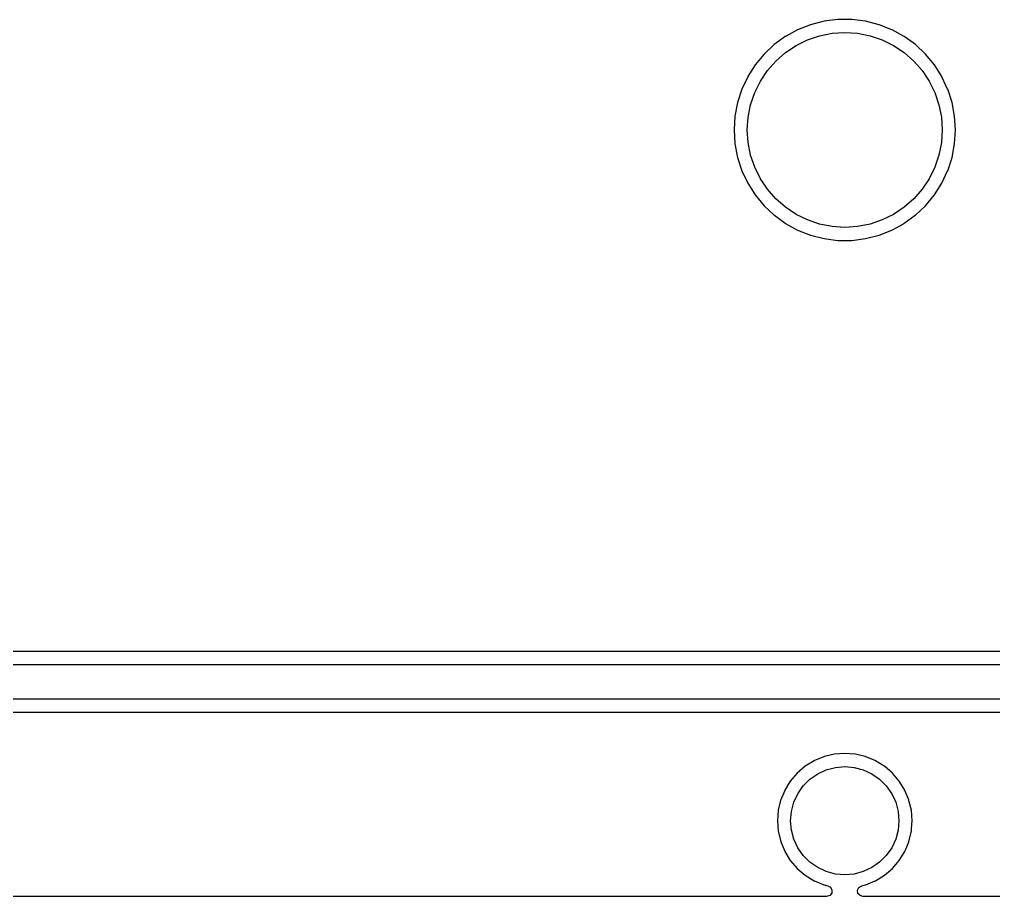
# Model space of a CAD drawing. Extents: x 0.03 to 3.57, y 0.02 to 2.81.
# Drawn here: x 1.8 to 2.685, y 0.02 to 0.817 of the extents above; entities that cross this region are included whole.
import ezdxf

# ---------------------------------------------------------------- set-up
doc = ezdxf.new("R2010")
doc.units = 0
doc.header["$MEASUREMENT"] = 0
doc.layers.add('BLACK', color=7, linetype='CONTINUOUS')

msp = doc.modelspace()

# ---------------------------------------------------------------- linework, layer by layer
at = {"layer": 'BLACK', "linetype": 'CONTINUOUS'}
for p, q in [((2.53115, 0.81537), (2.51891, 0.81222)), ((2.54368, 0.81695), (2.53115, 0.81537)), ((2.55632, 0.81695), (2.54368, 0.81695)), ((2.56885, 0.81537), (2.55632, 0.81695)), ((2.58109, 0.81222), (2.56885, 0.81537)), ((2.50703, 0.8075), (2.49677, 0.80186)), ((2.50716, 0.80757), (2.50703, 0.8075)), ((2.50703, 0.8075), (2.50703, 0.8075)), ((2.51891, 0.81222), (2.50716, 0.80757)), ((2.59284, 0.80757), (2.58109, 0.81222)), ((2.59297, 0.8075), (2.59284, 0.80757)), ((2.60323, 0.80186), (2.59297, 0.8075)), ((2.59297, 0.8075), (2.59297, 0.8075)), ((2.49008, 0.79712), (2.48587, 0.79406)), ((2.49596, 0.80139), (2.49008, 0.79712)), ((2.49609, 0.80149), (2.49596, 0.80139)), ((2.49596, 0.80139), (2.49596, 0.80139)), ((2.49677, 0.80186), (2.49609, 0.80149)), ((2.50571, 0.79325), (2.5161, 0.79837)), ((2.5161, 0.79837), (2.52707, 0.8021)), ((2.52707, 0.8021), (2.53844, 0.80436)), ((2.53844, 0.80436), (2.55, 0.80512)), ((2.55, 0.80512), (2.56156, 0.80436)), ((2.56156, 0.80436), (2.57293, 0.8021)), ((2.57293, 0.8021), (2.5839, 0.79837)), ((2.5839, 0.79837), (2.59429, 0.79325)), ((2.60391, 0.80149), (2.60323, 0.80186)), ((2.60404, 0.80139), (2.60391, 0.80149)), ((2.60992, 0.79712), (2.60404, 0.80139)), ((2.60404, 0.80139), (2.60404, 0.80139)), ((2.61413, 0.79406), (2.60992, 0.79712)), ((2.48587, 0.79406), (2.47666, 0.78541)), ((2.49607, 0.78681), (2.50571, 0.79325)), ((2.59429, 0.79325), (2.60393, 0.78681)), ((2.62334, 0.78541), (2.61413, 0.79406)), ((2.47666, 0.78541), (2.4686, 0.77567)), ((2.47972, 0.77046), (2.48736, 0.77917)), ((2.48736, 0.77917), (2.49607, 0.78681)), ((2.60393, 0.78681), (2.61264, 0.77917)), ((2.61264, 0.77917), (2.62028, 0.77046)), ((2.6314, 0.77567), (2.62334, 0.78541)), ((2.4686, 0.77567), (2.46183, 0.76501)), ((2.47329, 0.76083), (2.47972, 0.77046)), ((2.62028, 0.77046), (2.62671, 0.76083)), ((2.63817, 0.76501), (2.6314, 0.77567)), ((2.46177, 0.76486), (2.45652, 0.75371)), ((2.46183, 0.76501), (2.46177, 0.76487)), ((2.46177, 0.76487), (2.46177, 0.76486)), ((2.63823, 0.76487), (2.63817, 0.76501)), ((2.63823, 0.76486), (2.63823, 0.76487)), ((2.64348, 0.75371), (2.63823, 0.76486)), ((2.45645, 0.75357), (2.45255, 0.74156)), ((2.45652, 0.75371), (2.45645, 0.75357)), ((2.46816, 0.75043), (2.47329, 0.76083)), ((2.62671, 0.76083), (2.63184, 0.75043)), ((2.64355, 0.75357), (2.64348, 0.75371)), ((2.64745, 0.74156), (2.64355, 0.75357)), ((2.46444, 0.73946), (2.46816, 0.75043)), ((2.63184, 0.75043), (2.63556, 0.73946)), ((2.45255, 0.74156), (2.45018, 0.72915)), ((2.46218, 0.7281), (2.46444, 0.73946)), ((2.63556, 0.73946), (2.63782, 0.7281)), ((2.64982, 0.72915), (2.64745, 0.74156)), ((2.45018, 0.72915), (2.44939, 0.71654)), ((2.46142, 0.71654), (2.46218, 0.7281)), ((2.63782, 0.7281), (2.63858, 0.71654)), ((2.65061, 0.71654), (2.64982, 0.72915)), ((2.44939, 0.71654), (2.45018, 0.70393)), ((2.46218, 0.70497), (2.46142, 0.71654)), ((2.63858, 0.71654), (2.63782, 0.70497)), ((2.64982, 0.70393), (2.65061, 0.71654)), ((2.45018, 0.70393), (2.45255, 0.69151)), ((2.46444, 0.69361), (2.46218, 0.70497)), ((2.63782, 0.70497), (2.63556, 0.69361)), ((2.64745, 0.69151), (2.64982, 0.70393)), ((2.45255, 0.69151), (2.45645, 0.6795)), ((2.46816, 0.68264), (2.46444, 0.69361)), ((2.63556, 0.69361), (2.63184, 0.68264)), ((2.64355, 0.6795), (2.64745, 0.69151)), ((2.47329, 0.67224), (2.46816, 0.68264)), ((2.63184, 0.68264), (2.62671, 0.67224)), ((2.45645, 0.6795), (2.45652, 0.67936)), ((2.45652, 0.67936), (2.45652, 0.67936)), ((2.45652, 0.67936), (2.46177, 0.66821)), ((2.63823, 0.66821), (2.64348, 0.67936)), ((2.64348, 0.67936), (2.64355, 0.6795)), ((2.64348, 0.67936), (2.64348, 0.67936)), ((2.46177, 0.66821), (2.46177, 0.66821)), ((2.46177, 0.66821), (2.46183, 0.66807)), ((2.46183, 0.66807), (2.4686, 0.6574)), ((2.47972, 0.66261), (2.47329, 0.67224)), ((2.62671, 0.67224), (2.62028, 0.66261)), ((2.6314, 0.6574), (2.63817, 0.66807)), ((2.63817, 0.66807), (2.63823, 0.66821)), ((2.63823, 0.66821), (2.63823, 0.66821)), ((2.4686, 0.6574), (2.47666, 0.64766)), ((2.48736, 0.6539), (2.47972, 0.66261)), ((2.62028, 0.66261), (2.61264, 0.6539)), ((2.62334, 0.64766), (2.6314, 0.6574)), ((2.47666, 0.64766), (2.48587, 0.63901)), ((2.49607, 0.64626), (2.48736, 0.6539)), ((2.50571, 0.63982), (2.49607, 0.64626)), ((2.60393, 0.64626), (2.59429, 0.63982)), ((2.61264, 0.6539), (2.60393, 0.64626)), ((2.61413, 0.63901), (2.62334, 0.64766)), ((2.48587, 0.63901), (2.48599, 0.63892)), ((2.48599, 0.63892), (2.48599, 0.63892)), ((2.48599, 0.63892), (2.49596, 0.63168)), ((2.5161, 0.6347), (2.50571, 0.63982)), ((2.59429, 0.63982), (2.5839, 0.6347)), ((2.60404, 0.63168), (2.61401, 0.63892)), ((2.61401, 0.63892), (2.61413, 0.63901)), ((2.61401, 0.63892), (2.61401, 0.63892)), ((2.49596, 0.63168), (2.49596, 0.63168)), ((2.49596, 0.63168), (2.49609, 0.63159)), ((2.49609, 0.63159), (2.50716, 0.6255)), ((2.52707, 0.63097), (2.5161, 0.6347)), ((2.53844, 0.62871), (2.52707, 0.63097)), ((2.55, 0.62795), (2.53844, 0.62871)), ((2.56156, 0.62871), (2.55, 0.62795)), ((2.57293, 0.63097), (2.56156, 0.62871)), ((2.5839, 0.6347), (2.57293, 0.63097)), ((2.59284, 0.6255), (2.60391, 0.63159)), ((2.60391, 0.63159), (2.60404, 0.63168)), ((2.60404, 0.63168), (2.60404, 0.63168)), ((2.50716, 0.6255), (2.51891, 0.62085)), ((2.51891, 0.62085), (2.53115, 0.61771)), ((2.56885, 0.61771), (2.58109, 0.62085)), ((2.58109, 0.62085), (2.59284, 0.6255)), ((2.53115, 0.61771), (2.54368, 0.61612)), ((2.54368, 0.61612), (2.55632, 0.61612)), ((2.55632, 0.61612), (2.56885, 0.61771)), ((3.24246, 0.24258), (0.37754, 0.24258)), ((0.36075, 0.23075), (3.25925, 0.23075)), ((3.26848, 0.19925), (0.35152, 0.19925)), ((0.35848, 0.18742), (3.26152, 0.18742)), ((2.5222, 0.14314), (2.51401, 0.13812)), ((2.52238, 0.14322), (2.5222, 0.14314)), ((2.5309, 0.14674), (2.52238, 0.14322)), ((2.52238, 0.14322), (2.52238, 0.14322)), ((2.53108, 0.14682), (2.5309, 0.14674)), ((2.5309, 0.14674), (2.5309, 0.14674)), ((2.53127, 0.14686), (2.53108, 0.14682)), ((2.53554, 0.14789), (2.53127, 0.14686)), ((2.53127, 0.14686), (2.53127, 0.14686)), ((2.54042, 0.14906), (2.53554, 0.14789)), ((2.55, 0.14982), (2.54042, 0.14906)), ((2.55958, 0.14906), (2.55, 0.14982)), ((2.56446, 0.14789), (2.55958, 0.14906)), ((2.56873, 0.14686), (2.56446, 0.14789)), ((2.56892, 0.14682), (2.56873, 0.14686)), ((2.56873, 0.14686), (2.56873, 0.14686)), ((2.5691, 0.14674), (2.56892, 0.14682)), ((2.57762, 0.14322), (2.5691, 0.14674)), ((2.5691, 0.14674), (2.5691, 0.14674)), ((2.5778, 0.14314), (2.57762, 0.14322)), ((2.57762, 0.14322), (2.57762, 0.14322)), ((2.58336, 0.13973), (2.5778, 0.14314)), ((2.51401, 0.13812), (2.5067, 0.13188)), ((2.52539, 0.1312), (2.53317, 0.13483)), ((2.53317, 0.13483), (2.54145, 0.13705)), ((2.54145, 0.13705), (2.55, 0.1378)), ((2.55, 0.1378), (2.55855, 0.13705)), ((2.55855, 0.13705), (2.56683, 0.13483)), ((2.56683, 0.13483), (2.57461, 0.1312)), ((2.58599, 0.13812), (2.58336, 0.13973)), ((2.5933, 0.13188), (2.58599, 0.13812)), ((2.50046, 0.12457), (2.49544, 0.11638)), ((2.5067, 0.13188), (2.50046, 0.12457)), ((2.5123, 0.12022), (2.51837, 0.12628)), ((2.51837, 0.12628), (2.52539, 0.1312)), ((2.57461, 0.1312), (2.58163, 0.12628)), ((2.58163, 0.12628), (2.5877, 0.12022)), ((2.59954, 0.12457), (2.5933, 0.13188)), ((2.60456, 0.11638), (2.59954, 0.12457)), ((2.49537, 0.1162), (2.49184, 0.10768)), ((2.49544, 0.11638), (2.49537, 0.1162)), ((2.49537, 0.1162), (2.49537, 0.1162)), ((2.50738, 0.11319), (2.5123, 0.12022)), ((2.5877, 0.12022), (2.59262, 0.11319)), ((2.60463, 0.1162), (2.60456, 0.11638)), ((2.60816, 0.10768), (2.60463, 0.1162)), ((2.60463, 0.1162), (2.60463, 0.1162)), ((2.49172, 0.10731), (2.49138, 0.10591)), ((2.49176, 0.1075), (2.49172, 0.10731)), ((2.49172, 0.10731), (2.49172, 0.10731)), ((2.49184, 0.10768), (2.49176, 0.1075)), ((2.49184, 0.10768), (2.49184, 0.10768)), ((2.50376, 0.10541), (2.50738, 0.11319)), ((2.59262, 0.11319), (2.59624, 0.10541)), ((2.60824, 0.1075), (2.60816, 0.10768)), ((2.60816, 0.10768), (2.60816, 0.10768)), ((2.60828, 0.10731), (2.60824, 0.1075)), ((2.60862, 0.10591), (2.60828, 0.10731)), ((2.60828, 0.10731), (2.60828, 0.10731)), ((2.48952, 0.09816), (2.48877, 0.08858)), ((2.49138, 0.10591), (2.48952, 0.09816)), ((2.50154, 0.09713), (2.50376, 0.10541)), ((2.59624, 0.10541), (2.59846, 0.09713)), ((2.61048, 0.09816), (2.60862, 0.10591)), ((2.61123, 0.08858), (2.61048, 0.09816)), ((2.48877, 0.08858), (2.48952, 0.079)), ((2.50079, 0.08858), (2.50154, 0.09713)), ((2.50154, 0.08004), (2.50079, 0.08858)), ((2.59846, 0.09713), (2.59921, 0.08858)), ((2.59921, 0.08858), (2.59846, 0.08004)), ((2.61067, 0.08142), (2.61123, 0.08858)), ((2.50376, 0.07175), (2.50154, 0.08004)), ((2.59846, 0.08004), (2.59624, 0.07175)), ((2.61048, 0.079), (2.61067, 0.08142)), ((2.48952, 0.079), (2.49176, 0.06966)), ((2.50738, 0.06398), (2.50376, 0.07175)), ((2.59624, 0.07175), (2.59262, 0.06398)), ((2.60824, 0.06966), (2.61048, 0.079)), ((2.49176, 0.06966), (2.49184, 0.06948)), ((2.49184, 0.06948), (2.49184, 0.06948)), ((2.49184, 0.06948), (2.49537, 0.06096)), ((2.5123, 0.05695), (2.50738, 0.06398)), ((2.59262, 0.06398), (2.5877, 0.05695)), ((2.60463, 0.06096), (2.60565, 0.06343)), ((2.60565, 0.06343), (2.60816, 0.06948)), ((2.60816, 0.06948), (2.60824, 0.06966)), ((2.60816, 0.06948), (2.60816, 0.06948)), ((2.49537, 0.06096), (2.49544, 0.06078)), ((2.49544, 0.06078), (2.50046, 0.05259)), ((2.51837, 0.05088), (2.5123, 0.05695)), ((2.5877, 0.05695), (2.58163, 0.05088)), ((2.59954, 0.05259), (2.60456, 0.06078)), ((2.60456, 0.06078), (2.60463, 0.06096)), ((2.50046, 0.05259), (2.5067, 0.04529)), ((2.5067, 0.04529), (2.51401, 0.03904)), ((2.52539, 0.04596), (2.51837, 0.05088)), ((2.53317, 0.04234), (2.52539, 0.04596)), ((2.57461, 0.04596), (2.56683, 0.04234)), ((2.58163, 0.05088), (2.57461, 0.04596)), ((2.58599, 0.03904), (2.5933, 0.04529)), ((2.5933, 0.04529), (2.59954, 0.05259)), ((2.51401, 0.03904), (2.5222, 0.03402)), ((2.54145, 0.04012), (2.53317, 0.04234)), ((2.55, 0.03937), (2.54145, 0.04012)), ((2.55855, 0.04012), (2.55, 0.03937)), ((2.56683, 0.04234), (2.55855, 0.04012)), ((2.5778, 0.03402), (2.58599, 0.03904)), ((2.5222, 0.03402), (2.52238, 0.03395)), ((2.52238, 0.03395), (2.52238, 0.03395)), ((2.52238, 0.03395), (2.5309, 0.03042)), ((2.5309, 0.03042), (2.5309, 0.03042)), ((2.5309, 0.03042), (2.53108, 0.03035)), ((2.53108, 0.03035), (2.53127, 0.0303)), ((2.53127, 0.0303), (2.53127, 0.0303)), ((2.53127, 0.0303), (2.53465, 0.02949)), ((2.53465, 0.02949), (2.53708, 0.0281)), ((2.53708, 0.0281), (2.53837, 0.02562)), ((2.56159, 0.02537), (2.56275, 0.02791)), ((2.56275, 0.02791), (2.56535, 0.02949)), ((2.56535, 0.02949), (2.56873, 0.0303)), ((2.56873, 0.0303), (2.56892, 0.03035)), ((2.56873, 0.0303), (2.56873, 0.0303)), ((2.56892, 0.03035), (2.5691, 0.03042)), ((2.5691, 0.03042), (2.57762, 0.03395)), ((2.5691, 0.03042), (2.5691, 0.03042)), ((2.57762, 0.03395), (2.5778, 0.03402)), ((2.57762, 0.03395), (2.57762, 0.03395)), ((2.5335, 0.0197), (1.0665, 0.0197)), ((2.53638, 0.02063), (2.5335, 0.0197)), ((2.53811, 0.02283), (2.53638, 0.02063)), ((2.53837, 0.02562), (2.53811, 0.02283)), ((2.56199, 0.0226), (2.56159, 0.02537)), ((2.56382, 0.02049), (2.56199, 0.0226)), ((2.5665, 0.0197), (2.56382, 0.02049)), ((3.56533, 0.0197), (2.5665, 0.0197))]:
    msp.add_line(p, q, dxfattribs=at)

doc.saveas('drawing.dxf')
